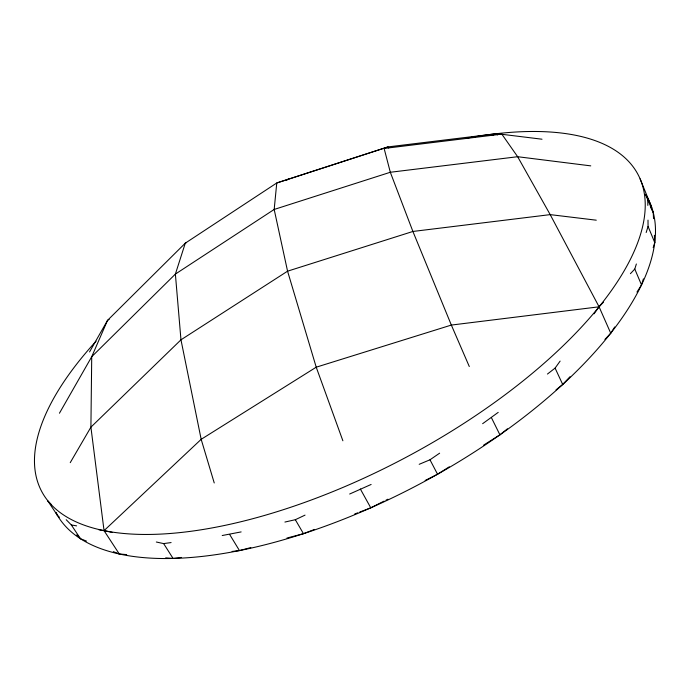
<?xml version="1.0" encoding="UTF-8"?>
<svg xmlns="http://www.w3.org/2000/svg" width="690" height="690" viewBox="0 0 690 690"><rect width="100%" height="100%" fill="white"/><g stroke="black" fill="none" stroke-linecap="round" stroke-linejoin="round"><path stroke-width="1.03" d="M630.41 273.68L634.783 269.057L636.361 263.985M646.168 232.521L648.065 226.441L647.996 220.127M636.956 292.068L641.51 284.91L643.408 278.863M653.18 247.624L654.758 242.578L654.387 235.29M89.545 351.926L107.537 320.358L185.291 243.156L276.768 182.971L387.978 146.918L496.748 133.662L542.012 139.216M59.444 413.215L91.727 356.713L107.537 320.358L109.149 319.41M70.242 462.645L90.908 427.162L180.97 339.816L287.566 271.179L412.905 231.461L550.197 214.625L596.272 220.188M604.914 339.428L610.736 333.21L614.721 326.948M547.455 374.049L555.096 368.106L560.116 361.103M594.047 313.821L599.075 306.809L603.448 302.186M556.019 389.85L562.712 384.477L569.992 376.706M98.773 529.722L104.052 530.644L201.17 439.323L316.218 367.192L451.346 325.068L599.075 306.809L610.736 333.21M483.647 445.11L499.914 434.829L507.452 428.792M482.638 423.686L498.206 412.379M419.192 464.31L429.982 459.79L439.634 453.175M286.039 180.582L288.722 178.822M425.144 480.473L437.546 474.237L449.293 466.811M359.723 512.066L370.772 507.823L384.123 501.104M386.029 500.147L387.935 499.189M284.91 522.054L295.329 519.708L305.032 515.12M349.666 494.023L371.125 484.458M186.542 242.578L185.291 243.156L175.381 274.085L180.97 339.816L201.17 439.323L214.236 482.957M286.954 538.036L303.471 533.681L314.519 529.428M354.695 513.998L357.713 512.843M491.729 135.438L496.748 133.662L500.966 134.188M232.09 551.457L239.464 550.577L250.824 547.584M222.214 535.526L241.138 531.912M156.328 542.012L163.651 543.599L171.103 542.573M165.695 557.839L173.069 558.452L181.505 557.451M113.324 551.638L119.292 553.984L126.675 554.596M590.761 165.867L517.647 156.716L390.316 172.267L274.18 209.45L175.381 274.085L91.727 356.713L90.908 427.162L104.052 530.644L119.292 553.984M66.197 519.717L71.329 524.943L76.607 525.866M104.052 530.644L112.418 532.464M76.711 534.897L80.48 538.735L86.448 541.081M51.534 504.77L47.869 501.035L57.141 514.947L59.4 517.25M71.329 524.943L80.48 538.735M388.686 148.014L387.978 146.918L276.768 182.971L274.18 209.45L287.566 271.179L316.218 367.192L342.878 440.781M163.651 543.599L173.069 558.452M229.675 534.5L239.464 550.577M295.329 519.708L303.471 533.681M360.335 488.977L370.772 507.823M599.075 306.809L550.197 214.625L517.647 156.716L501.82 134.119L384.123 148.462L390.316 172.267L412.905 231.461L451.346 325.068L469.295 366.537M429.982 459.79L437.546 474.237M650.342 206.621L653.223 212.391L653.542 218.635M491.418 417.666L499.914 434.829M645.417 194.304L653.223 212.391M555.096 368.106L562.712 384.477M496.748 133.662L497.326 134.955M634.783 269.057L641.51 284.91M648.065 226.441L654.758 242.578M640.104 178.865L651.748 207.474M56.468 512.92L57.141 514.947M647.755 199.1L647.832 205.404M645.495 194.364A335.099 145.262 -28 0 1 424.195 481.611A335.099 145.262 -28 0 1 55.804 512.515M465.724 138.371A337.66 140.872 -28 0 1 608.045 295.208A337.66 140.872 -28 0 1 174.415 533.137A337.66 140.872 -28 0 1 96.065 341.196"/></g></svg>
